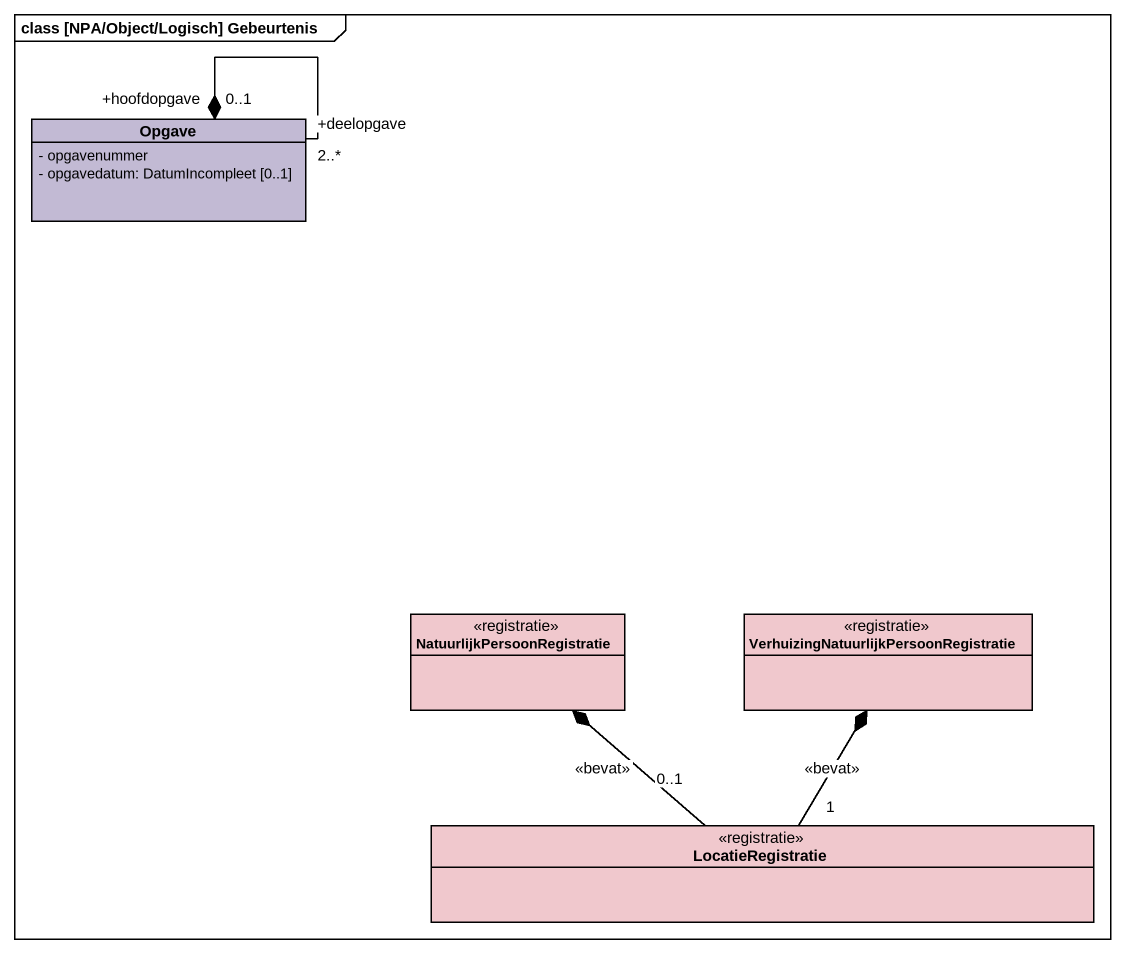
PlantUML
@startuml
mainframe class [NPA/Object/Logisch] Gebeurtenis
hide circle
hide empty members
skinparam classAttributeIconSize 0
class Opgave #C2BAD4 {
  - opgavenummer
  - opgavedatum: DatumIncompleet [0..1]
}
class NatuurlijkPersoonRegistratie <<registratie>> #F0C8CD
class "VerhuizingNatuurlijkPersoonRegistratie" as VerhuizingNatuurlijkPersoonR <<registratie>> #F0C8CD
class LocatieRegistratie <<registratie>> #F0C8CD
Opgave "+deelopgave\n2..*" --* "+hoofdopgave\n0..1" Opgave
LocatieRegistratie "0..1" -up-* NatuurlijkPersoonRegistratie : <<bevat>>
LocatieRegistratie "1" -up-* VerhuizingNatuurlijkPersoonR : <<bevat>>
@enduml
